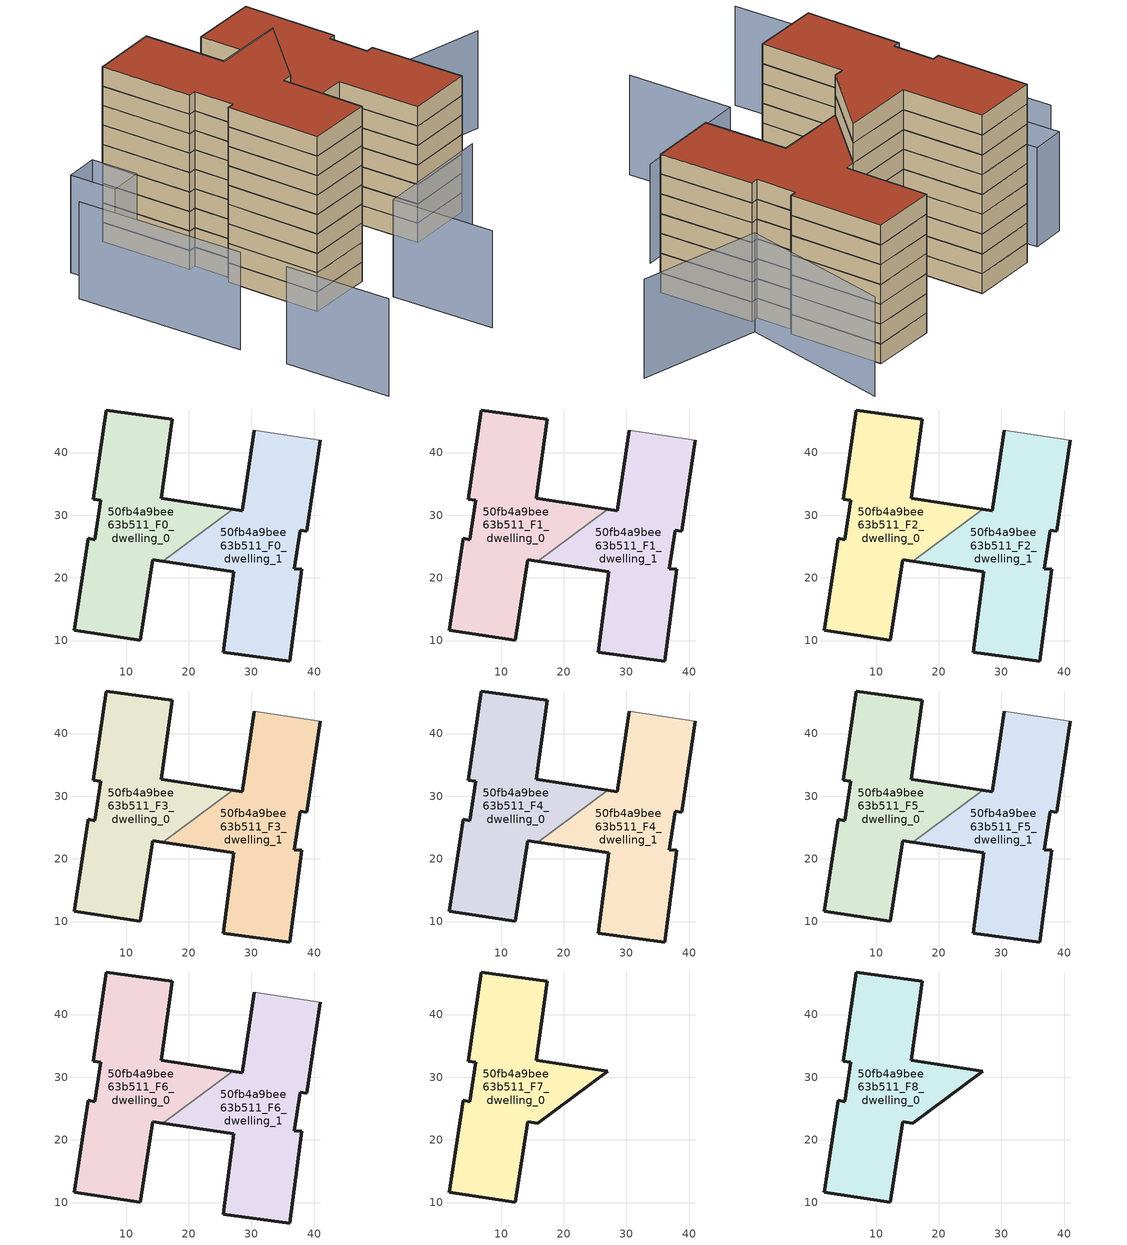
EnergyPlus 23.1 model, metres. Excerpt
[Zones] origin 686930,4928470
50fb4a9bee63b511_F0_dwelling_0
 floor ground (EU_floor_Construction): 12.28,10.06 14.26,22.92 15.82,22.68 27.02,30.93 15.59,32.67 17.34,45.3 6.81,46.79 4.79,32.53 5.98,32.36 5.04,26.12 3.94,26.29 1.71,11.68 z0
 wall outside (EU_wall_Construction): 15.82,22.68 14.26,22.92 12.28,10.06 1.71,11.68 3.94,26.29 5.04,26.12 5.98,32.36 4.79,32.53 6.81,46.79 17.34,45.3 15.59,32.67 27.02,30.93 z0:3
 wall to 50fb4a9bee63b511_F0_dwelling_1 (EU_wall_Construction): 27.01,30.93 15.82,22.68 z0:3
50fb4a9bee63b511_F0_dwelling_1
 floor ground (EU_floor_Construction): 36.12,6.74 38.07,21.34 36.82,21.43 37.76,27.6 38.83,27.44 41.01,41.95 30.44,43.54 28.52,30.7 27.02,30.93 15.82,22.68 27.16,20.95 25.48,8.17 z0
 wall outside (EU_wall_Construction): 27.02,30.93 28.52,30.7 30.44,43.54 / 41.01,41.95 38.83,27.44 37.76,27.6 36.82,21.43 38.07,21.34 36.12,6.74 25.48,8.17 27.16,20.95 15.82,22.68 z0:3
 wall adiabatic (EU_wall_Construction): 30.44,43.54 41.01,41.95 z0:3
50fb4a9bee63b511_F1_dwelling_0
 floor to 50fb4a9bee63b511_F0_dwelling_0 (EU_floor_Construction): 12.28,10.06 14.25,22.92 15.82,22.68 27.01,30.93 15.59,32.67 17.34,45.3 6.8,46.79 4.78,32.53 5.98,32.36 5.03,26.12 3.94,26.29 1.71,11.68 z3
 wall outside (EU_wall_Construction): 15.82,22.68 14.26,22.92 12.28,10.06 1.71,11.68 3.94,26.29 5.04,26.12 5.98,32.36 4.79,32.53 6.81,46.79 17.34,45.3 15.59,32.67 27.02,30.93 z3:6
 wall to 50fb4a9bee63b511_F1_dwelling_1 (EU_wall_Construction): 27.01,30.93 15.82,22.68 z3:6
50fb4a9bee63b511_F1_dwelling_1
 floor to 50fb4a9bee63b511_F0_dwelling_1 (EU_floor_Construction): 36.12,6.74 38.07,21.34 36.82,21.43 37.76,27.6 38.83,27.44 41.01,41.95 30.44,43.54 28.52,30.7 27.01,30.93 15.82,22.68 27.16,20.95 25.48,8.17 z3
 wall outside (EU_wall_Construction): 27.02,30.93 28.52,30.7 30.44,43.54 / 41.01,41.95 38.83,27.44 37.76,27.6 36.82,21.43 38.07,21.34 36.12,6.74 25.48,8.17 27.16,20.95 15.82,22.68 z3:6
 wall adiabatic (EU_wall_Construction): 30.44,43.54 41.01,41.95 z3:6
50fb4a9bee63b511_F2_dwelling_0
 floor to 50fb4a9bee63b511_F1_dwelling_0 (EU_floor_Construction): 12.28,10.06 14.25,22.92 15.82,22.68 27.01,30.93 15.59,32.67 17.34,45.3 6.8,46.79 4.78,32.53 5.98,32.36 5.03,26.12 3.94,26.29 1.71,11.68 z6
 wall outside (EU_wall_Construction): 15.82,22.68 14.26,22.92 12.28,10.06 1.71,11.68 3.94,26.29 5.04,26.12 5.98,32.36 4.79,32.53 6.81,46.79 17.34,45.3 15.59,32.67 27.02,30.93 z6:9
 wall to 50fb4a9bee63b511_F2_dwelling_1 (EU_wall_Construction): 27.01,30.93 15.82,22.68 z6:9
50fb4a9bee63b511_F2_dwelling_1
 floor to 50fb4a9bee63b511_F1_dwelling_1 (EU_floor_Construction): 36.12,6.74 38.07,21.34 36.82,21.43 37.76,27.6 38.83,27.44 41.01,41.95 30.44,43.54 28.52,30.7 27.01,30.93 15.82,22.68 27.16,20.95 25.48,8.17 z6
 wall outside (EU_wall_Construction): 27.02,30.93 28.52,30.7 30.44,43.54 / 41.01,41.95 38.83,27.44 37.76,27.6 36.82,21.43 38.07,21.34 36.12,6.74 25.48,8.17 27.16,20.95 15.82,22.68 z6:9
 wall adiabatic (EU_wall_Construction): 30.44,43.54 41.01,41.95 z6:9
50fb4a9bee63b511_F3_dwelling_0
 floor to 50fb4a9bee63b511_F2_dwelling_0 (EU_floor_Construction): 12.28,10.06 14.25,22.92 15.82,22.68 27.01,30.93 15.59,32.67 17.34,45.3 6.8,46.79 4.78,32.53 5.98,32.36 5.03,26.12 3.94,26.29 1.71,11.68 z9
 wall outside (EU_wall_Construction): 15.82,22.68 14.26,22.92 12.28,10.06 1.71,11.68 3.94,26.29 5.04,26.12 5.98,32.36 4.79,32.53 6.81,46.79 17.34,45.3 15.59,32.67 27.02,30.93 z9:12
 wall to 50fb4a9bee63b511_F3_dwelling_1 (EU_wall_Construction): 27.01,30.93 15.82,22.68 z9:12
50fb4a9bee63b511_F3_dwelling_1
 floor to 50fb4a9bee63b511_F2_dwelling_1 (EU_floor_Construction): 36.12,6.74 38.07,21.34 36.82,21.43 37.76,27.6 38.83,27.44 41.01,41.95 30.44,43.54 28.52,30.7 27.01,30.93 15.82,22.68 27.16,20.95 25.48,8.17 z9
 wall outside (EU_wall_Construction): 27.02,30.93 28.52,30.7 30.44,43.54 / 41.01,41.95 38.83,27.44 37.76,27.6 36.82,21.43 38.07,21.34 36.12,6.74 25.48,8.17 27.16,20.95 15.82,22.68 z9:12
 wall adiabatic (EU_wall_Construction): 30.44,43.54 41.01,41.95 z9:12
50fb4a9bee63b511_F4_dwelling_0
 floor to 50fb4a9bee63b511_F3_dwelling_0 (EU_floor_Construction): 12.28,10.06 14.25,22.92 15.82,22.68 27.01,30.93 15.59,32.67 17.34,45.3 6.8,46.79 4.78,32.53 5.98,32.36 5.03,26.12 3.94,26.29 1.71,11.68 z12
 wall outside (EU_wall_Construction): 15.82,22.68 14.26,22.92 12.28,10.06 1.71,11.68 3.94,26.29 5.04,26.12 5.98,32.36 4.79,32.53 6.81,46.79 17.34,45.3 15.59,32.67 27.02,30.93 z12:15
 wall to 50fb4a9bee63b511_F4_dwelling_1 (EU_wall_Construction): 27.01,30.93 15.82,22.68 z12:15
50fb4a9bee63b511_F4_dwelling_1
 floor to 50fb4a9bee63b511_F3_dwelling_1 (EU_floor_Construction): 36.12,6.74 38.07,21.34 36.82,21.43 37.76,27.6 38.83,27.44 41.01,41.95 30.44,43.54 28.52,30.7 27.01,30.93 15.82,22.68 27.16,20.95 25.48,8.17 z12
 wall outside (EU_wall_Construction): 27.02,30.93 28.52,30.7 30.44,43.54 / 41.01,41.95 38.83,27.44 37.76,27.6 36.82,21.43 38.07,21.34 36.12,6.74 25.48,8.17 27.16,20.95 15.82,22.68 z12:15
 wall adiabatic (EU_wall_Construction): 30.44,43.54 41.01,41.95 z12:15
50fb4a9bee63b511_F5_dwelling_0
 floor to 50fb4a9bee63b511_F4_dwelling_0 (EU_floor_Construction): 12.28,10.06 14.25,22.92 15.82,22.68 27.01,30.93 15.59,32.67 17.34,45.3 6.8,46.79 4.78,32.53 5.98,32.36 5.03,26.12 3.94,26.29 1.71,11.68 z15
 wall outside (EU_wall_Construction): 15.82,22.68 14.26,22.92 12.28,10.06 1.71,11.68 3.94,26.29 5.04,26.12 5.98,32.36 4.79,32.53 6.81,46.79 17.34,45.3 15.59,32.67 27.02,30.93 z15:18
 wall to 50fb4a9bee63b511_F5_dwelling_1 (EU_wall_Construction): 27.01,30.93 15.82,22.68 z15:18
50fb4a9bee63b511_F5_dwelling_1
 floor to 50fb4a9bee63b511_F4_dwelling_1 (EU_floor_Construction): 36.12,6.74 38.07,21.34 36.82,21.43 37.76,27.6 38.83,27.44 41.01,41.95 30.44,43.54 28.52,30.7 27.01,30.93 15.82,22.68 27.16,20.95 25.48,8.17 z15
 wall outside (EU_wall_Construction): 27.02,30.93 28.52,30.7 30.44,43.54 / 41.01,41.95 38.83,27.44 37.76,27.6 36.82,21.43 38.07,21.34 36.12,6.74 25.48,8.17 27.16,20.95 15.82,22.68 z15:18
 wall adiabatic (EU_wall_Construction): 30.44,43.54 41.01,41.95 z15:18
50fb4a9bee63b511_F6_dwelling_0
 floor to 50fb4a9bee63b511_F5_dwelling_0 (EU_floor_Construction): 12.28,10.06 14.25,22.92 15.82,22.68 27.01,30.93 15.59,32.67 17.34,45.3 6.8,46.79 4.78,32.53 5.98,32.36 5.03,26.12 3.94,26.29 1.71,11.68 z18
 wall outside (EU_wall_Construction): 15.82,22.68 14.26,22.92 12.28,10.06 1.71,11.68 3.94,26.29 5.04,26.12 5.98,32.36 4.79,32.53 6.81,46.79 17.34,45.3 15.59,32.67 27.02,30.93 z18:21
 wall to 50fb4a9bee63b511_F6_dwelling_1 (EU_wall_Construction): 27.01,30.93 15.82,22.68 z18:21
50fb4a9bee63b511_F6_dwelling_1
 floor to 50fb4a9bee63b511_F5_dwelling_1 (EU_floor_Construction): 36.12,6.74 38.07,21.34 36.82,21.43 37.76,27.6 38.83,27.44 41.01,41.95 30.44,43.54 28.52,30.7 27.01,30.93 15.82,22.68 27.16,20.95 25.48,8.17 z18
 wall outside (EU_wall_Construction): 27.02,30.93 28.52,30.7 30.44,43.54 / 41.01,41.95 38.83,27.44 37.76,27.6 36.82,21.43 38.07,21.34 36.12,6.74 25.48,8.17 27.16,20.95 15.82,22.68 z18:21
 wall adiabatic (EU_wall_Construction): 30.44,43.54 41.01,41.95 z18:21
 roof outside (EU_roof_Construction): 41.01,41.95 38.83,27.44 37.76,27.6 36.82,21.43 38.07,21.34 36.12,6.74 25.48,8.17 27.16,20.95 15.82,22.68 27.02,30.93 28.52,30.7 30.44,43.54 z21
50fb4a9bee63b511_F7_dwelling_0
 floor to 50fb4a9bee63b511_F6_dwelling_0 (EU_floor_Construction): 12.28,10.06 14.25,22.92 15.82,22.68 27.01,30.93 15.59,32.67 17.34,45.3 6.8,46.79 4.78,32.53 5.98,32.36 5.03,26.12 3.94,26.29 1.71,11.68 z21
 wall outside (EU_wall_Construction): 5.04,26.12 5.98,32.36 4.79,32.53 6.81,46.79 17.34,45.3 15.59,32.67 27.02,30.93 15.82,22.68 14.26,22.92 12.28,10.06 1.71,11.68 3.94,26.29 5.04,26.12 z21:24
50fb4a9bee63b511_F8_dwelling_0
 floor to 50fb4a9bee63b511_F7_dwelling_0 (EU_floor_Construction): 12.28,10.06 14.25,22.92 15.82,22.68 27.01,30.93 15.59,32.67 17.34,45.3 6.8,46.79 4.78,32.53 5.98,32.36 5.03,26.12 3.94,26.29 1.71,11.68 z24
 wall outside (EU_wall_Construction): 5.04,26.12 5.98,32.36 4.79,32.53 6.81,46.79 17.34,45.3 15.59,32.67 27.02,30.93 15.82,22.68 14.26,22.92 12.28,10.06 1.71,11.68 3.94,26.29 5.04,26.12 z24:27
 roof outside (EU_roof_Construction): 17.34,45.3 15.59,32.67 27.02,30.93 15.82,22.68 14.26,22.92 12.28,10.06 1.71,11.68 3.94,26.29 5.04,26.12 5.98,32.36 4.79,32.53 6.81,46.79 z27
shading: 8.14,-11.68 10.2,4.3 / 10.2,4.3 29.3,1.84 / -13.46,8.79 -15.6,-7.72 / -9.25,42.31 -12.62,16.27 / 58.58,15.43 40.34,22.86 / 40.34,22.86 49.45,45.23 / -3.95,39.51 -3.03,46.67 / -3.03,46.67 2.24,46 / 2.24,46 1.33,38.84 / 1.33,38.84 -3.95,39.51 z0:15
[Building]
EU S2 Campaign: North Axis=0; Terrain=City; Solar Distribution=FullExterior
[Site:Location]
Bologna: Latitude=44.5; Longitude=11.25; Time Zone=1; Elevation=37
[SizingPeriod:WeatherFileDays]
AnnualSizingPeriod: Begin Month=1; Begin Day of Month=1; End Month=12; End Day of Month=31; Day of Week for Start Day=Monday; Use Weather File Daylight Saving Period=No; Use Weather File Rain and Snow Indicators=No
[MATERIAL]
EU_InternalMass_Material: Roughness=MediumRough; Thickness=0.1; Conductivity=1; Density=1800; Specific Heat=900; Thermal Absorptance=0.9; Solar Absorptance=0.7; Visible Absorptance=0.7
[MATERIAL:NOMASS] Roughness=MediumRough; Thermal Absorptance=0.9; Solar Absorptance=0.7; Visible Absorptance=0.7
Name | Thermal Resistance
EU_wall_NoMass | 0.905828
EU_roof_NoMass | 0.37593
EU_floor_NoMass | 0.67114
[CONSTRUCTION]
EU_wall_Construction: EU_wall_NoMass
EU_roof_Construction: EU_roof_NoMass
EU_floor_Construction: EU_floor_NoMass
EU_InternalMass_Construction: EU_InternalMass_Material
[ZONE] Type=1; Multiplier=1; Ceiling Height=autocalculate; Floor Area=autocalculate; Part of Total Floor Area=Yes
Name | Volume
50fb4a9bee63b511_F0_dwelling_0; 50fb4a9bee63b511_F1_dwelling_0; 50fb4a9bee63b511_F2_dwelling_0; 50fb4a9bee63b511_F3_dwelling_0; 50fb4a9bee63b511_F4_dwelling_0; 50fb4a9bee63b511_F5_dwelling_0; 50fb4a9bee63b511_F6_dwelling_0; 50fb4a9bee63b511_F7_dwelling_0; 50fb4a9bee63b511_F8_dwelling_0 | 1310.86
50fb4a9bee63b511_F0_dwelling_1; 50fb4a9bee63b511_F1_dwelling_1; 50fb4a9bee63b511_F2_dwelling_1; 50fb4a9bee63b511_F3_dwelling_1; 50fb4a9bee63b511_F4_dwelling_1; 50fb4a9bee63b511_F5_dwelling_1; 50fb4a9bee63b511_F6_dwelling_1 | 1315.62
[INTERNALMASS] Construction=EU_InternalMass_Construction
Name | Zone or ZoneList | Surface Area
50fb4a9bee63b511_F0_dwelling_0_EU_InternalMass | 50fb4a9bee63b511_F0_dwelling_0 | 436.953
50fb4a9bee63b511_F0_dwelling_1_EU_InternalMass | 50fb4a9bee63b511_F0_dwelling_1 | 438.54
50fb4a9bee63b511_F1_dwelling_0_EU_InternalMass | 50fb4a9bee63b511_F1_dwelling_0 | 436.953
50fb4a9bee63b511_F1_dwelling_1_EU_InternalMass | 50fb4a9bee63b511_F1_dwelling_1 | 438.54
50fb4a9bee63b511_F2_dwelling_0_EU_InternalMass | 50fb4a9bee63b511_F2_dwelling_0 | 436.953
50fb4a9bee63b511_F2_dwelling_1_EU_InternalMass | 50fb4a9bee63b511_F2_dwelling_1 | 438.54
50fb4a9bee63b511_F3_dwelling_0_EU_InternalMass | 50fb4a9bee63b511_F3_dwelling_0 | 436.953
50fb4a9bee63b511_F3_dwelling_1_EU_InternalMass | 50fb4a9bee63b511_F3_dwelling_1 | 438.54
50fb4a9bee63b511_F4_dwelling_0_EU_InternalMass | 50fb4a9bee63b511_F4_dwelling_0 | 436.953
50fb4a9bee63b511_F4_dwelling_1_EU_InternalMass | 50fb4a9bee63b511_F4_dwelling_1 | 438.54
50fb4a9bee63b511_F5_dwelling_0_EU_InternalMass | 50fb4a9bee63b511_F5_dwelling_0 | 436.953
50fb4a9bee63b511_F5_dwelling_1_EU_InternalMass | 50fb4a9bee63b511_F5_dwelling_1 | 438.54
50fb4a9bee63b511_F6_dwelling_0_EU_InternalMass | 50fb4a9bee63b511_F6_dwelling_0 | 436.953
50fb4a9bee63b511_F6_dwelling_1_EU_InternalMass | 50fb4a9bee63b511_F6_dwelling_1 | 438.54
50fb4a9bee63b511_F7_dwelling_0_EU_InternalMass | 50fb4a9bee63b511_F7_dwelling_0 | 875.49
50fb4a9bee63b511_F8_dwelling_0_EU_InternalMass | 50fb4a9bee63b511_F8_dwelling_0 | 875.49
[OTHEREQUIPMENT] Fuel Type=Electricity; Design Level Calculation Method=Watts/Area; Power per Zone Floor Area=1; Fraction Latent=0; Fraction Radiant=0; Fraction Lost=0; Carbon Dioxide Generation Rate=0; EndUse Subcategory=EU_Step8_InternalGains
Name | Zone or ZoneList or Space or SpaceList | Schedule
EU_Step8_InternalGain_50fb4a9bee63b511_F0_dwelling_0_f000 | 50fb4a9bee63b511_F0_dwelling_0 | EU_Step8_GainSchedule_50fb4a9bee63b511_F0_dwelling_0_f000
EU_Step8_InternalGain_50fb4a9bee63b511_F0_dwelling_1_f000 | 50fb4a9bee63b511_F0_dwelling_1 | EU_Step8_GainSchedule_50fb4a9bee63b511_F0_dwelling_1_f000
EU_Step8_InternalGain_50fb4a9bee63b511_F1_dwelling_0_f000 | 50fb4a9bee63b511_F1_dwelling_0 | EU_Step8_GainSchedule_50fb4a9bee63b511_F1_dwelling_0_f000
EU_Step8_InternalGain_50fb4a9bee63b511_F1_dwelling_1_f000 | 50fb4a9bee63b511_F1_dwelling_1 | EU_Step8_GainSchedule_50fb4a9bee63b511_F1_dwelling_1_f000
EU_Step8_InternalGain_50fb4a9bee63b511_F2_dwelling_0_f000 | 50fb4a9bee63b511_F2_dwelling_0 | EU_Step8_GainSchedule_50fb4a9bee63b511_F2_dwelling_0_f000
EU_Step8_InternalGain_50fb4a9bee63b511_F2_dwelling_1_f000 | 50fb4a9bee63b511_F2_dwelling_1 | EU_Step8_GainSchedule_50fb4a9bee63b511_F2_dwelling_1_f000
EU_Step8_InternalGain_50fb4a9bee63b511_F3_dwelling_0_f000 | 50fb4a9bee63b511_F3_dwelling_0 | EU_Step8_GainSchedule_50fb4a9bee63b511_F3_dwelling_0_f000
EU_Step8_InternalGain_50fb4a9bee63b511_F3_dwelling_1_f000 | 50fb4a9bee63b511_F3_dwelling_1 | EU_Step8_GainSchedule_50fb4a9bee63b511_F3_dwelling_1_f000
EU_Step8_InternalGain_50fb4a9bee63b511_F4_dwelling_0_f000 | 50fb4a9bee63b511_F4_dwelling_0 | EU_Step8_GainSchedule_50fb4a9bee63b511_F4_dwelling_0_f000
EU_Step8_InternalGain_50fb4a9bee63b511_F4_dwelling_1_f000 | 50fb4a9bee63b511_F4_dwelling_1 | EU_Step8_GainSchedule_50fb4a9bee63b511_F4_dwelling_1_f000
EU_Step8_InternalGain_50fb4a9bee63b511_F5_dwelling_0_f000 | 50fb4a9bee63b511_F5_dwelling_0 | EU_Step8_GainSchedule_50fb4a9bee63b511_F5_dwelling_0_f000
EU_Step8_InternalGain_50fb4a9bee63b511_F5_dwelling_1_f000 | 50fb4a9bee63b511_F5_dwelling_1 | EU_Step8_GainSchedule_50fb4a9bee63b511_F5_dwelling_1_f000
EU_Step8_InternalGain_50fb4a9bee63b511_F6_dwelling_0_f000 | 50fb4a9bee63b511_F6_dwelling_0 | EU_Step8_GainSchedule_50fb4a9bee63b511_F6_dwelling_0_f000
EU_Step8_InternalGain_50fb4a9bee63b511_F6_dwelling_1_f000 | 50fb4a9bee63b511_F6_dwelling_1 | EU_Step8_GainSchedule_50fb4a9bee63b511_F6_dwelling_1_f000
EU_Step8_InternalGain_50fb4a9bee63b511_F7_dwelling_0_f000 | 50fb4a9bee63b511_F7_dwelling_0 | EU_Step8_GainSchedule_50fb4a9bee63b511_F7_dwelling_0_f000
EU_Step8_InternalGain_50fb4a9bee63b511_F8_dwelling_0_f000 | 50fb4a9bee63b511_F8_dwelling_0 | EU_Step8_GainSchedule_50fb4a9bee63b511_F8_dwelling_0_f000
[ZONEVENTILATION:DESIGNFLOWRATE] Schedule=EU_AlwaysOn; Design Flow Rate Calculation Method=AirChanges/Hour; Air Changes per Hour=0.73129; Ventilation Type=Natural; Fan Pressure Rise=0; Fan Total Efficiency=1; Constant Term Coefficient=1; Temperature Term Coefficient=0; Velocity Term Coefficient=0; Velocity Squared Term Coefficient=0; Minimum Indoor Temperature=-100; Maximum Indoor Temperature=100; Delta Temperature=-100; Minimum Outdoor Temperature=-100; Maximum Outdoor Temperature=100; Maximum Wind Speed=40
Name | Zone or ZoneList or Space or SpaceList
EU_ConstantAir_50fb4a9bee63b511_F0_dwelling_0 | 50fb4a9bee63b511_F0_dwelling_0
EU_ConstantAir_50fb4a9bee63b511_F0_dwelling_1 | 50fb4a9bee63b511_F0_dwelling_1
EU_ConstantAir_50fb4a9bee63b511_F1_dwelling_0 | 50fb4a9bee63b511_F1_dwelling_0
EU_ConstantAir_50fb4a9bee63b511_F1_dwelling_1 | 50fb4a9bee63b511_F1_dwelling_1
EU_ConstantAir_50fb4a9bee63b511_F2_dwelling_0 | 50fb4a9bee63b511_F2_dwelling_0
EU_ConstantAir_50fb4a9bee63b511_F2_dwelling_1 | 50fb4a9bee63b511_F2_dwelling_1
EU_ConstantAir_50fb4a9bee63b511_F3_dwelling_0 | 50fb4a9bee63b511_F3_dwelling_0
EU_ConstantAir_50fb4a9bee63b511_F3_dwelling_1 | 50fb4a9bee63b511_F3_dwelling_1
EU_ConstantAir_50fb4a9bee63b511_F4_dwelling_0 | 50fb4a9bee63b511_F4_dwelling_0
EU_ConstantAir_50fb4a9bee63b511_F4_dwelling_1 | 50fb4a9bee63b511_F4_dwelling_1
EU_ConstantAir_50fb4a9bee63b511_F5_dwelling_0 | 50fb4a9bee63b511_F5_dwelling_0
EU_ConstantAir_50fb4a9bee63b511_F5_dwelling_1 | 50fb4a9bee63b511_F5_dwelling_1
EU_ConstantAir_50fb4a9bee63b511_F6_dwelling_0 | 50fb4a9bee63b511_F6_dwelling_0
EU_ConstantAir_50fb4a9bee63b511_F6_dwelling_1 | 50fb4a9bee63b511_F6_dwelling_1
EU_ConstantAir_50fb4a9bee63b511_F7_dwelling_0 | 50fb4a9bee63b511_F7_dwelling_0
EU_ConstantAir_50fb4a9bee63b511_F8_dwelling_0 | 50fb4a9bee63b511_F8_dwelling_0
[HVACTEMPLATE:THERMOSTAT] Constant Heating Setpoint=20; Constant Cooling Setpoint=50
EU_HeatOnly_50fb4a9bee63b511_F0_dwelling_0; EU_HeatOnly_50fb4a9bee63b511_F0_dwelling_1; EU_HeatOnly_50fb4a9bee63b511_F1_dwelling_0; EU_HeatOnly_50fb4a9bee63b511_F1_dwelling_1; EU_HeatOnly_50fb4a9bee63b511_F2_dwelling_0; EU_HeatOnly_50fb4a9bee63b511_F2_dwelling_1; EU_HeatOnly_50fb4a9bee63b511_F3_dwelling_0; EU_HeatOnly_50fb4a9bee63b511_F3_dwelling_1; EU_HeatOnly_50fb4a9bee63b511_F4_dwelling_0; EU_HeatOnly_50fb4a9bee63b511_F4_dwelling_1; EU_HeatOnly_50fb4a9bee63b511_F5_dwelling_0; EU_HeatOnly_50fb4a9bee63b511_F5_dwelling_1; EU_HeatOnly_50fb4a9bee63b511_F6_dwelling_0; EU_HeatOnly_50fb4a9bee63b511_F6_dwelling_1; EU_HeatOnly_50fb4a9bee63b511_F7_dwelling_0; EU_HeatOnly_50fb4a9bee63b511_F8_dwelling_0
[HVACTEMPLATE:ZONE:IDEALLOADSAIRSYSTEM] System Availability Schedule=EU_AlwaysOn; Maximum Heating Supply Air Temperature=50; Minimum Cooling Supply Air Temperature=13; Maximum Heating Supply Air Humidity Ratio=0.0156; Minimum Cooling Supply Air Humidity Ratio=0.0077; Heating Limit=NoLimit; Cooling Limit=NoLimit; Heating Availability Schedule=EU_AlwaysOn; Cooling Availability Schedule=EU_CoolingOff; Dehumidification Control Type=ConstantSensibleHeatRatio; Cooling Sensible Heat Ratio=0.7; Dehumidification Setpoint=60; Humidification Control Type=None; Humidification Setpoint=30; Outdoor Air Method=None; Outdoor Air Flow Rate per Person=0.00944; Outdoor Air Flow Rate per Zone Floor Area=0; Outdoor Air Flow Rate per Zone=0; Demand Controlled Ventilation Type=None; Outdoor Air Economizer Type=NoEconomizer; Heat Recovery Type=None; Sensible Heat Recovery Effectiveness=0.7; Latent Heat Recovery Effectiveness=0.65
Name | Template Thermostat
50fb4a9bee63b511_F0_dwelling_0 | EU_HeatOnly_50fb4a9bee63b511_F0_dwelling_0
50fb4a9bee63b511_F0_dwelling_1 | EU_HeatOnly_50fb4a9bee63b511_F0_dwelling_1
50fb4a9bee63b511_F1_dwelling_0 | EU_HeatOnly_50fb4a9bee63b511_F1_dwelling_0
50fb4a9bee63b511_F1_dwelling_1 | EU_HeatOnly_50fb4a9bee63b511_F1_dwelling_1
50fb4a9bee63b511_F2_dwelling_0 | EU_HeatOnly_50fb4a9bee63b511_F2_dwelling_0
50fb4a9bee63b511_F2_dwelling_1 | EU_HeatOnly_50fb4a9bee63b511_F2_dwelling_1
50fb4a9bee63b511_F3_dwelling_0 | EU_HeatOnly_50fb4a9bee63b511_F3_dwelling_0
50fb4a9bee63b511_F3_dwelling_1 | EU_HeatOnly_50fb4a9bee63b511_F3_dwelling_1
50fb4a9bee63b511_F4_dwelling_0 | EU_HeatOnly_50fb4a9bee63b511_F4_dwelling_0
50fb4a9bee63b511_F4_dwelling_1 | EU_HeatOnly_50fb4a9bee63b511_F4_dwelling_1
50fb4a9bee63b511_F5_dwelling_0 | EU_HeatOnly_50fb4a9bee63b511_F5_dwelling_0
50fb4a9bee63b511_F5_dwelling_1 | EU_HeatOnly_50fb4a9bee63b511_F5_dwelling_1
50fb4a9bee63b511_F6_dwelling_0 | EU_HeatOnly_50fb4a9bee63b511_F6_dwelling_0
50fb4a9bee63b511_F6_dwelling_1 | EU_HeatOnly_50fb4a9bee63b511_F6_dwelling_1
50fb4a9bee63b511_F7_dwelling_0 | EU_HeatOnly_50fb4a9bee63b511_F7_dwelling_0
50fb4a9bee63b511_F8_dwelling_0 | EU_HeatOnly_50fb4a9bee63b511_F8_dwelling_0
[SIZING:ZONE] Zone Cooling Design Supply Air Temperature Input Method=SupplyAirTemperature; Zone Cooling Design Supply Air Temperature=13; Zone Heating Design Supply Air Temperature Input Method=SupplyAirTemperature; Zone Heating Design Supply Air Temperature=50; Zone Cooling Design Supply Air Humidity Ratio=0.008; Zone Heating Design Supply Air Humidity Ratio=0.008; Cooling Design Air Flow Method=DesignDay; Cooling Design Air Flow Rate=0; Cooling Minimum Air Flow per Zone Floor Area=0.000762; Cooling Minimum Air Flow=0; Cooling Minimum Air Flow Fraction=0.2; Heating Design Air Flow Method=DesignDay; Heating Design Air Flow Rate=0; Heating Maximum Air Flow per Zone Floor Area=0.002032; Heating Maximum Air Flow=0.141576; Heating Maximum Air Flow Fraction=0.3; Account for Dedicated Outdoor Air System=No; Dedicated Outdoor Air System Control Strategy=NeutralSupplyAir; Dedicated Outdoor Air Low Setpoint Temperature for Design=autosize; Dedicated Outdoor Air High Setpoint Temperature for Design=autosize; Zone Load Sizing Method=Sensible Load Only No Latent Load; Zone Latent Cooling Design Supply Air Humidity Ratio Input Method=HumidityRatioDifference; Zone Cooling Design Supply Air Humidity Ratio Difference=0.005; Zone Latent Heating Design Supply Air Humidity Ratio Input Method=HumidityRatioDifference; Zone Humidification Design Supply Air Humidity Ratio Difference=0.005
50fb4a9bee63b511_F0_dwelling_0; 50fb4a9bee63b511_F0_dwelling_1; 50fb4a9bee63b511_F1_dwelling_0; 50fb4a9bee63b511_F1_dwelling_1; 50fb4a9bee63b511_F2_dwelling_0; 50fb4a9bee63b511_F2_dwelling_1; 50fb4a9bee63b511_F3_dwelling_0; 50fb4a9bee63b511_F3_dwelling_1; 50fb4a9bee63b511_F4_dwelling_0; 50fb4a9bee63b511_F4_dwelling_1; 50fb4a9bee63b511_F5_dwelling_0; 50fb4a9bee63b511_F5_dwelling_1; 50fb4a9bee63b511_F6_dwelling_0; 50fb4a9bee63b511_F6_dwelling_1; 50fb4a9bee63b511_F7_dwelling_0; 50fb4a9bee63b511_F8_dwelling_0
[SCHEDULE:CONSTANT]
Name | Hourly Value
EU_AlwaysOn | 1
EU_CoolingOff | 0
[SCHEDULE:FILE] Column Number=1; Rows to Skip at Top=0; Number of Hours of Data=8760; Column Separator=Comma; Interpolate to Timestep=No; Minutes per Item=60; Adjust Schedule for Daylight Savings=Yes
Name | File
EU_Step8_GainSchedule_50fb4a9bee63b511_F0_dwelling_0_f000 | ../../schedules/50fb4a9bee63b511/50fb4a9bee63b511_F0_dwelling_0_f000_gain.csv
EU_Step8_GainSchedule_50fb4a9bee63b511_F0_dwelling_1_f000 | ../../schedules/50fb4a9bee63b511/50fb4a9bee63b511_F0_dwelling_1_f000_gain.csv
EU_Step8_GainSchedule_50fb4a9bee63b511_F1_dwelling_0_f000 | ../../schedules/50fb4a9bee63b511/50fb4a9bee63b511_F1_dwelling_0_f000_gain.csv
EU_Step8_GainSchedule_50fb4a9bee63b511_F1_dwelling_1_f000 | ../../schedules/50fb4a9bee63b511/50fb4a9bee63b511_F1_dwelling_1_f000_gain.csv
EU_Step8_GainSchedule_50fb4a9bee63b511_F2_dwelling_0_f000 | ../../schedules/50fb4a9bee63b511/50fb4a9bee63b511_F2_dwelling_0_f000_gain.csv
EU_Step8_GainSchedule_50fb4a9bee63b511_F2_dwelling_1_f000 | ../../schedules/50fb4a9bee63b511/50fb4a9bee63b511_F2_dwelling_1_f000_gain.csv
EU_Step8_GainSchedule_50fb4a9bee63b511_F3_dwelling_0_f000 | ../../schedules/50fb4a9bee63b511/50fb4a9bee63b511_F3_dwelling_0_f000_gain.csv
EU_Step8_GainSchedule_50fb4a9bee63b511_F3_dwelling_1_f000 | ../../schedules/50fb4a9bee63b511/50fb4a9bee63b511_F3_dwelling_1_f000_gain.csv
EU_Step8_GainSchedule_50fb4a9bee63b511_F4_dwelling_0_f000 | ../../schedules/50fb4a9bee63b511/50fb4a9bee63b511_F4_dwelling_0_f000_gain.csv
EU_Step8_GainSchedule_50fb4a9bee63b511_F4_dwelling_1_f000 | ../../schedules/50fb4a9bee63b511/50fb4a9bee63b511_F4_dwelling_1_f000_gain.csv
EU_Step8_GainSchedule_50fb4a9bee63b511_F5_dwelling_0_f000 | ../../schedules/50fb4a9bee63b511/50fb4a9bee63b511_F5_dwelling_0_f000_gain.csv
EU_Step8_GainSchedule_50fb4a9bee63b511_F5_dwelling_1_f000 | ../../schedules/50fb4a9bee63b511/50fb4a9bee63b511_F5_dwelling_1_f000_gain.csv
EU_Step8_GainSchedule_50fb4a9bee63b511_F6_dwelling_0_f000 | ../../schedules/50fb4a9bee63b511/50fb4a9bee63b511_F6_dwelling_0_f000_gain.csv
EU_Step8_GainSchedule_50fb4a9bee63b511_F6_dwelling_1_f000 | ../../schedules/50fb4a9bee63b511/50fb4a9bee63b511_F6_dwelling_1_f000_gain.csv
EU_Step8_GainSchedule_50fb4a9bee63b511_F7_dwelling_0_f000 | ../../schedules/50fb4a9bee63b511/50fb4a9bee63b511_F7_dwelling_0_f000_gain.csv
EU_Step8_GainSchedule_50fb4a9bee63b511_F8_dwelling_0_f000 | ../../schedules/50fb4a9bee63b511/50fb4a9bee63b511_F8_dwelling_0_f000_gain.csv
